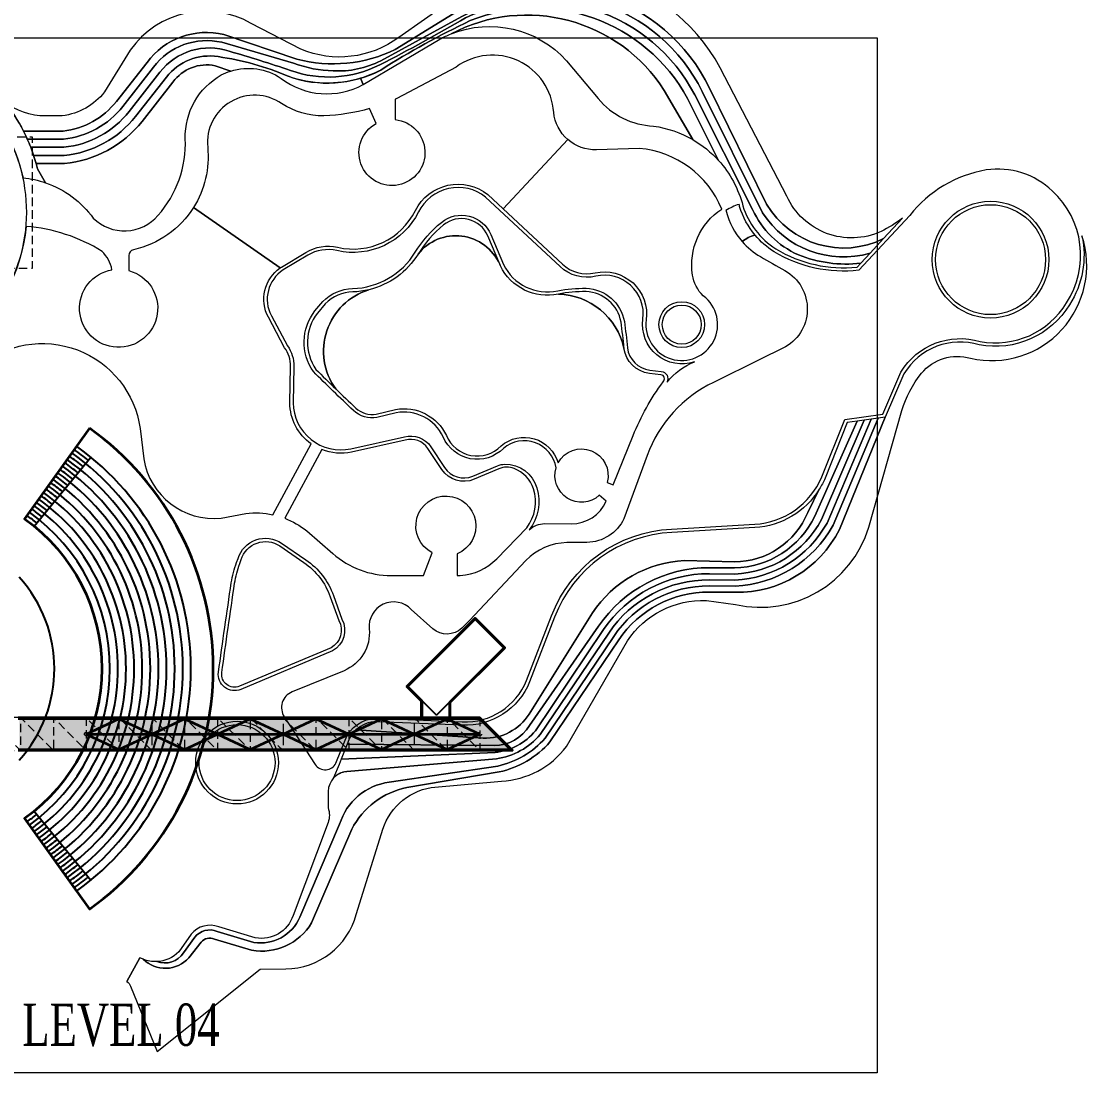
# Model space of a CAD drawing. Header units: inches. Extents: x -1373420 to 1275728, y -1279082 to 1370051.
# Drawn here: x -48233 to -41929, y -5665 to 554 of the extents above; entities that cross this region are included whole.
import ezdxf

# ---------------------------------------------------------------- set-up
doc = ezdxf.new("R2010")
doc.units = ezdxf.units.IN
doc.header["$LTSCALE"] = 100
doc.header["$MEASUREMENT"] = 0
doc.linetypes.add('DASHED', pattern=[0.75, 0.5, -0.25])
for name, color, linetype, lineweight in [('Building', 250, 'Continuous', 60), ('centerline', 250, 'DASHED', 5), ('WALL', 7, 'Continuous', 35)]:
    doc.layers.add(name, color=color, linetype=linetype, lineweight=lineweight)
doc.layers.add('HS', color=7, linetype='Continuous')
doc.layers.add('text', color=7, linetype='Continuous')
doc.styles.add('TNR', font='times.ttf', dxfattribs={"width": 0.7, "height": 10})

# ---------------------------------------------------------------- blocks, each defined once
blk = doc.blocks.new('A$Ccdfa7642')
blk.add_line((337.9, 2201.7), (721.3, 2738.9))
at = {"lineweight": 25}
for p, q in [((337.9, 2201.7), (644.7, 2631.5)), ((395.1, 2157.9), (729.6, 2566.4)), ((395.1, 473.5), (729.6, 65)), ((337.9, 429.7), (644.7, 0))]:
    blk.add_line(p, q, dxfattribs=at)
for radius, start, end in [(1568.5, 305.51925, 54.48075), (1592.5, 50.68819, 54.48075), (1616.5, 305.51925, 54.48075), (1496.5, 50.68819, 54.48075), (1520.5, 305.51925, 54.48075), (1544.5, 50.68819, 54.48075), (1424.5, 305.51925, 54.48075), (1448.5, 50.68819, 54.48075), (1472.5, 305.51925, 54.48075), (1328.5, 305.51925, 54.48075), (1352.5, 50.68819, 54.48075), (1376.5, 305.51925, 54.48075), (1400.5, 50.68819, 54.48075), (1256.5, 50.68819, 54.48075), (1280.5, 305.51925, 54.48075), (1304.5, 50.68819, 54.48075), (1184.5, 305.51925, 54.48075), (1208.5, 50.68819, 54.48075), (1232.5, 305.51925, 54.48075), (1112.5, 50.68819, 54.48075), (1136.5, 305.51925, 54.48075), (1160.5, 50.68819, 54.48075), (1112.5, 305.51925, 309.31181), (1160.5, 305.51925, 309.31181), (1208.5, 305.51925, 309.31181), (1256.5, 305.51925, 309.31181), (1304.5, 305.51925, 309.31181), (1352.5, 305.51925, 309.31181), (1400.5, 305.51925, 309.31181), (1448.5, 305.51925, 309.31181), (1496.5, 305.51925, 309.31181), (1544.5, 305.51925, 309.31181), (1592.5, 305.51925, 309.31181)]:
    blk.add_arc((-294.5, 1315.7), radius, start, end, dxfattribs=at)
at = {"layer": 'Building', "lineweight": 35, "flags": 128}
blk.add_lwpolyline([(721.3, 2738.9), (337.9, 2201.7, -0.242298), (794, 1315.7, -0.242298), (337.9, 429.7), (721.3, -107.4, 0.242298), (1454, 1315.7, 0.242298)], format="xyb", close=True, dxfattribs=at)
blk = doc.blocks.new('A$C6dcdb081')
at = {"lineweight": 15}
for p, q in [((4001.1, 1699.4), (3968.7, 1620)), ((2745.2, 414.6), (2822.7, 555.9))]:
    blk.add_line(p, q, dxfattribs=at)
for points in [[(6284.5, 5766.9, 0.457194), (4659.4, 6211.5), (4353.8, 6000, -0.266435), (3774, 5930.5), (3480.1, 6083.1, 0.387757), (2765.5, 5924.5), (2613.1, 5677.2, -0.199125), (2362.4, 5536.2), (2264.1, 5536.2, -0.183793), (2020.3, 5622.2, -0.049629), (2133.3, 5446.2), (2367.5, 5446.2, 0.20229), (2683.9, 5621.7), (2864.9, 5852.4, -0.299221), (3319.7, 6017.1), (3750.7, 5871.6, 0.178843), (4333.9, 5927.8), (4702.7, 6155.2, -0.435907), (6192.9, 5700.5), (6530.5, 5013, 0.391454), (7223.6, 4809.6), (7335.3, 4929.9, -0.043975), (7208.1, 4852, -0.416012), (6651.3, 5060.5)], [(2903, 5823.3, -0.298118), (3306.5, 5970.9), (3731.4, 5848.2, 0.089903), (3966.2, 5802.6, 0.134269), (4247.7, 5861.6), (4727.7, 6123.6, -0.428679), (6149.5, 5679.9), (6507.2, 4962, 0.330773), (7143.7, 4723.5), (7223.6, 4809.6, -0.391454), (6530.5, 5013), (6192.9, 5700.5, 0.435907), (4702.7, 6155.2), (4333.9, 5927.8, -0.178843), (3750.7, 5871.6), (3319.7, 6017.1, 0.299221), (2864.9, 5852.4), (2683.9, 5621.7, -0.20229), (2367.5, 5446.2), (2133.3, 5446.2, -0.012602), (2156.2, 5398.2), (2370, 5398.2, 0.203627), (2721.6, 5592.1)], [(2941.2, 5794.1, -0.320221), (3351.5, 5917.7, -0.012443), (3713.8, 5804.4, 0.205537), (4242.4, 5837.9, 0.015201), (4749.9, 6116.3, -0.402115), (6106.2, 5659.2), (6447.5, 4980.9, 0.179448), (6718.7, 4713.9, 0.124229), (7088.3, 4663.8), (7143.7, 4723.5, -0.330773), (6507.2, 4962), (6149.5, 5679.9, 0.428679), (4727.7, 6123.6), (4247.7, 5861.6, -0.134269), (3966.2, 5802.6, -0.089903), (3731.4, 5848.2), (3306.5, 5970.9, 0.298118), (2903, 5823.3), (2721.6, 5592.1, -0.203627), (2370, 5398.2), (2156.2, 5398.2, -0.012324), (2176.3, 5350.2), (2372.4, 5350.2, 0.20479), (2759.4, 5562.4)], [(2797.2, 5532.8), (2979.3, 5765, -0.272725), (3286.2, 5886, -0.065662), (3699.9, 5769.9, 0.208378), (4248, 5806.6, -0.031843), (4777.5, 6099, -0.381214), (6062.9, 5638.6), (6246.6, 5272.1, -0.12143), (6390.5, 5004.3, 0.177101), (6585.6, 4748.6, 0.16232), (7067.1, 4641.1), (7088.3, 4663.8, -0.124229), (6718.7, 4713.9, -0.179448), (6447.5, 4980.9), (6106.2, 5659.2, 0.402115), (4749.9, 6116.3, -0.015201), (4242.4, 5837.9, -0.205537), (3713.8, 5804.4, 0.012443), (3351.5, 5917.7, 0.320221), (2941.2, 5794.1), (2759.4, 5562.4, -0.20479), (2372.4, 5350.2), (2176.3, 5350.2, -0.012091), (2193.7, 5302.2), (2374.7, 5302.2, 0.205812)], [(4777.5, 6099, 0.031843), (4248, 5806.6, -0.047099), (4128.1, 5758.2), (4143.8, 5721.2), (4597.8, 5990, -0.029498), (4663.7, 6020.8, -0.390288), (5925.7, 5685.8), (6093.9, 5395.7, -0.077842), (6246.6, 5272.1), (6062.9, 5638.6, 0.381214)], [(4663.7, 6020.8, -0.312362), (5347.8, 5862.2), (5533.9, 5638.2, 0.211729), (5862.5, 5475.3, -0.097263), (6093.9, 5395.7), (5925.7, 5685.8, 0.390288)], [(1678.6, 6033), (1363.6, 6017.9, -0.007669), (1364.4, 5910.8, -0.30323), (2130.8, 5169.6, -0.058223), (2264.1, 5140), (2216.9, 5223.1, 0.007619), (2208.6, 5254.2, 0.011898), (2193.7, 5302.2, 0.012091), (2176.3, 5350.2, 0.012324), (2156.2, 5398.2, 0.012602), (2133.3, 5446.2, 0.047064), (2026.9, 5613.7, -0.041741), (1980.3, 5661.7, -0.137817), (1896.6, 5839.6, 0.338412)], [(2834.9, 5503.2), (3017.5, 5735.9, -0.293071), (3267.8, 5832), (3359.7, 5801, -0.22928), (3657.7, 5757.3, 0.295539), (4143.8, 5721.2), (4128.1, 5758.2, -0.159711), (3699.9, 5769.9, 0.065662), (3286.2, 5886, 0.272725), (2979.3, 5765), (2797.2, 5532.8, -0.205812), (2374.7, 5302.2), (2193.7, 5302.2, -0.011898), (2208.6, 5254.2), (2376.9, 5254.2, 0.206721)], [(4219.7, 5490.1), (4182, 5579.3, -0.060219), (3911.2, 5535.7, -0.145195), (3660.9, 5608.7, 0.639512), (3223.5, 5350.5, -0.167417), (3139.4, 4993.3), (3652.3, 4636.3, -0.009341), (3659.4, 4641.1), (3804.9, 4728.3, -0.193537), (3992.3, 4758.2, 0.345988), (4453, 4976, -0.478), (4881.4, 5070.1), (4971.5, 4986), (5353.9, 5396, -0.189959), (5271.1, 5556.3, 0.590933), (4694.1, 5824.8), (4342.3, 5638.7, -0.002037), (4333.8, 5634.8), (4333.8, 5513.3, -6.56023)], [(3091, 5400.4, -0.277585), (3303.6, 5777.7, -0.04399), (3359.7, 5801), (3267.8, 5832, 0.293071), (3017.5, 5735.9), (2834.9, 5503.2, -0.206721), (2376.9, 5254.2), (2208.6, 5254.2, -0.007619), (2216.9, 5223.1), (2264.1, 5140, -0.153087), (2546.8, 4930.3, 0.434565), (2929.4, 4947.2, 0.196696)], [(5777.7, 5343.5), (5523.9, 5335.2, -0.189959), (5353.9, 5396), (4971.5, 4986), (5322.4, 4658.6, 0.248709), (5515.7, 4606.6, -0.526705), (5818.5, 4328.3, 1.743185), (6155.9, 4471.1, -0.161819), (6092.8, 4594.1, -0.29284), (6265.5, 4984.6, 0.27991)], [(5257.5, 2577.4, -0.296596), (5968.6, 3091.3), (6460.5, 3120.2, 0.284055), (6858.3, 3399.6), (6993.7, 3740.5), (7218.2, 3771.7), (7325.7, 4019.8, -0.343362), (7794.4, 4200.6, 0.31044), (8306.4, 4429.3, 0.365841), (8221.9, 5091.1, 0.232447), (7830.1, 5215.6, 0.185421), (7378.5, 4946.9), (7076.7, 4622, -0.164836), (6575.1, 4731.6, -0.076678), (6463.2, 4829.9, 0.131375), (6386.7, 4792.1, 0.081037), (6494.8, 4703, 0.004258), (6638.8, 4620.8, -0.60421), (6626.6, 4160.7), (6495.1, 4095.9), (6216.9, 3959, 0.19547), (5823.7, 3526.3), (5686.6, 3152.3, -0.284145), (5467.5, 3012.7), (5349.4, 3011.1, 0.203004), (5106.6, 2904.5), (4773, 2550.9), (4727.1, 2505, -0.389991), (4556.3, 2502.1), (4428.3, 2616, 0.710499), (4179.4, 2500.8, -0.331748), (4030.4, 2253.7), (3722.7, 2128.1, 0.470693), (3676.7, 1981), (3860, 1699, 0.587243), (3982.7, 1707.3), (4036.1, 1842.8, -0.30618), (4224.2, 1971.8), (4730.3, 1950.9, 0.316758), (5110.1, 2195.5)], [(4451.7, 4728.6, -0.082926), (4606.4, 4905.6, -0.501255), (4899.4, 4833.3), (4973.8, 4657, 0.345495), (5294.8, 4500.6, -0.052415), (5463, 4515.9, -0.352652), (5689.2, 4319.1, -0.013713), (5706.8, 4163.6, 0.3438), (5839.9, 4032.2), (5907.7, 4024.3, -0.526716), (5941.6, 3960.1, -0.131783), (6104.4, 4081.5, -0.560728), (5799.1, 4334, 0.522018), (5520.6, 4587.2, -0.24928), (5308.8, 4644), (4868.3, 5055, 0.477135), (4470.9, 4967.1, -0.345988), (3987.9, 4738.7, 0.193537), (3815.2, 4711.2), (3669.9, 4624.1, 0.389682), (3600.4, 4353.6), (3696, 4175.1, -0.15976), (3733.4, 4053.6), (3729.6, 3838.9, 0.477592), (4070.5, 3566.6), (4387.2, 3636.5, -0.326681), (4543.3, 3578.8), (4625.5, 3454.8, 0.360429), (4792.6, 3404.4), (4937.8, 3465.7, -0.095146), (4982.1, 3475.1, -0.342392), (5170.4, 3334.9, -0.249091), (5126.4, 3086.3, -0.195992), (5218, 3123.9), (5375.8, 3122.9, 0.296774), (5582.4, 3255.5), (5541.1, 3291, -0.759789), (5284.9, 3453.8, 0.583191), (4973.6, 3568.9, -0.534035), (4617.6, 3636.5, 0.338555), (4338.7, 3779.6), (4225, 3751.6, -0.236358), (4086.5, 3792.9, -0.007855), (3848.8, 4023.3, -0.330316), (3858.1, 4381.5), (3904.5, 4437.6, -0.191933), (4081.1, 4514.2, 0.252111)], [(2657.3, 4625.2, 0.155932), (2598.7, 4734.2, 0.120917), (2148.8, 4881.3, -0.218911), (1750.4, 4185.2), (1866.3, 4049.3, -0.591804), (2823.6, 3686.2), (2845.7, 3507.8, 0.398886), (3303.7, 3155.9), (3450, 3183.5, -0.083127), (3608.6, 3176.4), (3836.1, 3595.5, -0.241666), (3709.6, 3839.1), (3713.4, 4054, 0.161452), (3678.9, 4164.5), (3582.8, 4344.2, -0.379422), (3652.3, 4636.3), (3139.4, 4993.3, -0.20001), (2784.9, 4743.9, 0.351675), (2756.7, 4708.8), (2756.7, 4620.6, -9.180606)], [(6371.3, 4998.9, 0.005503), (6367.8, 5012, 0.056888), (6290.2, 4976.6, -0.002232), (6292.1, 4971.5, 0.1182), (6386.7, 4792.1, -0.131375), (6463.2, 4829.9, -0.099479)], [(7511.2, 4685.1, -1), (8201.4, 4685.1, -1)], [(7511.2, 4685.1, -1), (8201.4, 4685.1, -1)], [(7531.2, 4685.1, -1), (8181.4, 4685.1, -1)], [(7531.2, 4685.1, -1), (8181.4, 4685.1, -1)], [(4619.1, 4890.2, 0.082926), (4468.7, 4718.1, -0.565833), (4951.8, 4657.7), (4881, 4825.5, 0.501255)], [(4102.9, 811.7), (4252.2, 1290.2, -0.295639), (4546.6, 1563.2), (4961.2, 1600.6, 0.222943), (5346.9, 1805.5), (5707.1, 2430.3, -0.257758), (6174.4, 2669.8), (6347.5, 2645, 0.392958), (7135.8, 3103.2), (7330.3, 3793.3, -0.082466), (7446.7, 4012.9, -0.300244), (7737.2, 4101.9, 0.584385), (8396.6, 4826.5, -0.200705), (8323.3, 4418.6, -0.31091), (7789.7, 4181.1, 0.343205), (7343.5, 4010.6), (7232.1, 3753.4), (6961.4, 3088.1, -0.288869), (6345.1, 2717.6), (6192.3, 2718.8, 0.251374), (5656.1, 2436.2), (5249.1, 1832.4, -0.161568), (4947.8, 1654.5), (4402.2, 1562.2, 0.227162), (4076.1, 1316.5), (3838.3, 761.4, -0.312734), (3483.6, 600.5), (3263.4, 666.4, 0.340169), (3184.7, 646.9), (3111.3, 554.6, -0.426203), (2842.5, 546.4, -0.028795), (2822.7, 555.9), (2745.2, 414.6, -0.14897), (2767.3, 387.4), (2925.5, 0), (3534.8, 487.4), (3685.7, 489.3, 0.334204)], [(5298.8, 4481, -0.345827), (4955.6, 4648.8), (4951.8, 4657.7, 0.565833), (4468.7, 4718.1, -0.198464), (4177, 4506.9, 0.513098), (3981.3, 3920.9, 0.003906), (4100.2, 3807.5, 0.235157), (4220.9, 3771.2), (4334.6, 3799.1, -0.339627), (4635.9, 3644.7, 0.534883), (4959.5, 3583, -0.547863), (5297.1, 3483.1, -0.888071), (5588, 3367.6), (5622.2, 3353.6), (5740.8, 3644.8, -0.06052), (5917.9, 3962.1, 0.66053), (5905.4, 4004.4), (5837.6, 4012.4, -0.344547), (5686.9, 4161.5, 0.343532)], [(4177, 4506.9, -0.05109), (4081.7, 4494.2, 0.190978), (3919.3, 4424.1), (3873.7, 4369, 0.328361), (3864.1, 4036.2, 0.003906), (3981.3, 3920.9, -0.513098)], [(5462.4, 4495.9, 0.052287), (5298.8, 4481, -0.343532), (5686.9, 4161.5, 0.013718), (5669.5, 4315.9, 0.351889)], [(6164.4, 4301.1, -1), (5893.6, 4301.1, -1)], [(6144.4, 4301.1, -1), (5913.6, 4301.1, -1)], [(4076.1, 1316.5, -0.227162), (4402.2, 1562.2), (4947.8, 1654.5, 0.161568), (5249.1, 1832.4), (5656.1, 2436.2, -0.251374), (6192.3, 2718.8), (6345.1, 2717.6, 0.288869), (6961.4, 3088.1), (7232.1, 3753.4), (7190.9, 3747.7), (6925.3, 3113.8, -0.260822), (6344.3, 2753.6), (6192.6, 2754.8, 0.251381), (5626.2, 2456.3), (5220.5, 1854.4, -0.160485), (4940.2, 1689.7), (4297.2, 1593.6, 0.295408), (4004.4, 1345.8), (3768.9, 794.8, -0.342261), (3497.3, 646.5), (3279.6, 711.6, 0.332065), (3147.2, 676.7), (3080.7, 584.4, -0.342683), (2922.4, 532.5, -0.107131), (2842.5, 546.4, 0.426203), (3111.3, 554.6), (3184.7, 646.9, -0.340169), (3263.4, 666.4), (3483.6, 600.5, 0.312734), (3838.3, 761.4)], [(4297.2, 1593.6), (4940.2, 1689.7, 0.160485), (5220.5, 1854.4), (5626.2, 2456.3, -0.251381), (6192.6, 2754.8), (6344.3, 2753.6, 0.260822), (6925.3, 3113.8), (7190.9, 3747.7), (7149.7, 3742), (6888.4, 3126.8, -0.261819), (6343.4, 2789.6), (6192.9, 2790.8, 0.251387), (5596.4, 2476.4), (5191.9, 1876.5, -0.18438), (4932.4, 1732.6), (4046.7, 1658.1, 0.387876), (3936.7, 1539.3), (3936.1, 1442.2, -0.178603), (3935.5, 1355.1), (3728.4, 805.3, -0.377411), (3505.3, 673.3), (3288.8, 738.1, 0.328291), (3125.6, 694.6), (3052.7, 591.2, -0.193874), (2922.4, 532.5, 0.342683), (3080.7, 584.4), (3147.2, 676.7, -0.332065), (3279.6, 711.6), (3497.3, 646.5, 0.342261), (3768.9, 794.8), (4004.4, 1345.8, -0.295408)], [(4932.4, 1732.6, 0.18438), (5191.9, 1876.5), (5596.4, 2476.4, -0.251387), (6192.9, 2790.8), (6343.4, 2789.6, 0.261819), (6888.4, 3126.8), (7149.7, 3742), (7108.5, 3736.3), (6855.5, 3147.9, -0.267695), (6342.5, 2825.6), (6193.2, 2826.8, 0.251393), (5566.5, 2496.5), (5163.4, 1898.6, -0.189951), (4924, 1768.8), (4013.4, 1730.7), (4001.1, 1699.4), (3968.7, 1620, -0.187145), (4046.7, 1658.1)], [(5163.4, 1898.6), (5566.5, 2496.5, -0.251393), (6193.2, 2826.8), (6342.5, 2825.6, 0.267695), (6855.5, 3147.9), (7108.5, 3736.3), (7067.3, 3730.6), (6816, 3167.1, -0.280663), (6341.5, 2861.6), (6193.5, 2862.8, 0.251374), (5536.7, 2516.7), (5128.6, 1928.9, -0.260804), (4918.5, 1811.3), (4048, 1818.5), (4013.4, 1730.7), (4924, 1768.8, 0.189951)], [(5128.6, 1928.9), (5536.7, 2516.7, -0.251374), (6193.5, 2862.8), (6341.5, 2861.6, 0.280663), (6816, 3167.1), (7067.3, 3730.6), (7008, 3722.3), (6876.8, 3392, -0.03816), (6842.8, 3326.8), (6774.3, 3189.2, -0.303192), (6340.5, 2897.6), (6044.5, 2904.7, 0.241123), (5500.8, 2595.2), (5125, 1997.2, -0.272609), (4853.9, 1854.8), (4100.8, 1902.9, 0.112541), (4054.7, 1835.5), (4048, 1818.5), (4918.5, 1811.3, 0.260804)], [(5036.6, 3449.6, 0.193075), (4947.3, 3448), (4800.4, 3386, -0.360453), (4608.8, 3443.7), (4526.7, 3567.7, 0.328005), (4392.2, 3617.1), (4074.8, 3547.1, -0.149697), (3899.4, 3561.2), (3679.2, 3155.6, -0.078644), (3809.5, 3080.8), (3964.6, 2945.9, 0.181448), (4309.4, 2816.5), (4500.4, 2816.5), (4551.8, 2951.8, -4.545049), (4700.7, 2945.4), (4700.7, 2816.5), (4718.3, 2816.5, 0.187047), (4933.7, 2915.9), (5111.2, 3099.4, 0.247991), (5151.4, 3328.8, 0.227387)], [(5125, 1997.2), (5500.8, 2595.2, -0.241123), (6044.5, 2904.7), (6340.5, 2897.6, 0.303192), (6774.3, 3189.2), (6842.8, 3326.8, -0.243409), (6461.7, 3100.2), (5969.7, 3071.3, 0.296629), (5276.1, 2570.2), (5128.7, 2188.2, -0.316871), (4729.5, 1930.9), (4223.9, 1951.8, 0.186526), (4100.8, 1902.9), (4853.9, 1854.8, 0.272609)], [(3287.2, 2244.8, -0.00239), (3363.3, 2773.7, -0.053783), (3394.7, 2894.1), (3403.5, 2917.2, -0.506385), (3661, 3008.1), (3804.3, 2910.3, -0.154863), (3967.6, 2698.3), (4018.3, 2558.8, -0.40496), (3962.1, 2370.6), (3419.5, 2143.1, -0.581159)], [(3307.1, 2242.1, -0.00239), (3383.1, 2770.8, -0.053783), (3413.4, 2887), (3422.4, 2910.8, -0.50778), (3649.7, 2991.5), (3793, 2893.9, -0.154809), (3948.8, 2691.4), (4000, 2550.7, -0.40534), (3953.3, 2388.5), (3411.7, 2161.5, -0.581159)], [(3152.6, 1709.7, -1), (3641.9, 1709.7, -1)], [(3172.6, 1709.7, -1), (3621.9, 1709.7, -1)]]:
    blk.add_lwpolyline(points, format="xyb", close=True, dxfattribs=at)
blk.add_lwpolyline([(1750.4, 4185.2, 0.662976), (1364.4, 5910.8, 0.007669)], format="xyb", dxfattribs=at)
at = {"linetype": 'DASHED', "lineweight": 15, "flags": 128}
for points in [[(1945.4, 5412), (2185.4, 5412), (2185.4, 4632), (1945.4, 4632)], [(1727.8, 1781.6), (5028.7, 1781.6), (4834.5, 1975.8), (1922, 1975.8)], [(1727.8, 1781.6), (5028.7, 1781.6), (4834.5, 1975.8), (1922, 1975.8)]]:
    blk.add_lwpolyline(points, close=True, dxfattribs=at)
blk.add_lwpolyline([(4834.5, 1975.8), (4834.5, 1781.6), (4640.3, 1975.8), (4640.3, 1781.6), (4446.2, 1975.8), (4446.2, 1781.6), (4252, 1975.8), (4252, 1781.6), (4057.8, 1975.8), (4057.8, 1781.6), (3863.7, 1975.8), (3863.7, 1781.6), (3669.5, 1975.8), (3669.5, 1781.6), (3475.3, 1975.8), (3475.3, 1781.6), (3281.2, 1975.8), (3281.2, 1781.6), (3087, 1975.8), (3087, 1781.6), (2892.8, 1975.8), (2892.8, 1781.6), (2698.7, 1975.8), (2698.7, 1781.6), (2504.5, 1975.8), (2504.5, 1781.6), (2310.3, 1975.8), (2310.3, 1781.6), (2116.2, 1975.8), (2116.2, 1781.6), (1922, 1975.8), (1922, 1781.6)], dxfattribs=at)
at = {"lineweight": 15}
blk.add_blockref('A$Ccdfa7642', (1802.6, 949.9), dxfattribs=at)

msp = doc.modelspace()

# ---------------------------------------------------------------- hatches: boundary and pattern name
at = {"layer": 'HS', "lineweight": 60, "true_color": 0xfeeab9}
h = msp.add_hatch(color=254, dxfattribs=at)
h.dxf.hatch_style = 1
h.paths.add_polyline_path([(-45522.18, -3571.56), (-48246.05, -3571.56), (-48246.05, -3753.14), (-45340.6, -3753.14)])

# ---------------------------------------------------------------- linework, layer by layer
msp.add_line((-48213.64, -2389.42), (-47830.2, -1852.23))
at = {"lineweight": 25}
msp.add_line((-48213.64, -2389.42), (-47906.89, -1959.67), dxfattribs=at)
at = {"lineweight": 0}
msp.add_lwpolyline([(-51600.88, 456.18), (-43168.33, 456.18), (-43168.33, -5665.44), (-51600.88, -5665.44)], close=True, dxfattribs=at)
at = {"lineweight": 25, "flags": 128}
msp.add_lwpolyline([(-47830.2, -1852.23), (-48213.64, -2389.42, -0.2422984), (-47757.52, -3275.4, -0.2422984), (-48213.64, -4161.37), (-47830.2, -4698.56, 0.2422984), (-47097.52, -3275.4, 0.2422984)], format="xyb", close=True, dxfattribs=at)
msp.add_arc((-48846.05, -3275.4), 808.53, 317.909689, 42.090311)
at = {"layer": 'Building', "lineweight": 25}
msp.add_line((-45776.95, -3550.62), (-45946.66, -3380.92), dxfattribs=at)
at = {"layer": 'Building', "lineweight": 30, "flags": 128}
for points in [[(-45695.59, -3564.25), (-45695.59, -3476.32), (-45371.07, -3151.81), (-45547.85, -2975.04), (-45953.73, -3380.92), (-45866.81, -3467.84), (-45866.81, -3564.25)], [(-45700.59, -3564.25), (-45700.59, -3474.25), (-45378.14, -3151.81), (-45547.85, -2982.11), (-45946.66, -3380.92), (-45861.81, -3465.77), (-45861.81, -3564.25)], [(-48251.05, -3759.43), (-45325.41, -3759.43), (-45519.58, -3565.26), (-48251.05, -3565.26)], [(-48251.05, -3753.14), (-45340.6, -3753.14), (-45522.18, -3571.56), (-48251.05, -3571.56)]]:
    msp.add_lwpolyline(points, dxfattribs=at)
at = {"layer": 'Building', "lineweight": 25, "flags": 128}
msp.add_lwpolyline([(-45776.95, -3550.62), (-45378.14, -3151.81), (-45547.85, -2982.11), (-45946.66, -3380.92)], dxfattribs=at)
at = {"layer": 'centerline'}
for centre in [(-47849.59, -3662.35), (-47461.26, -3662.35), (-47072.92, -3662.35), (-46684.59, -3662.35), (-46296.25, -3662.35), (-45907.91, -3662.35), (-45519.58, -3662.35), (-45519.58, -3662.35), (-45519.58, -3662.35)]:
    msp.add_circle(centre, 10, dxfattribs=at)
at = {"layer": 'WALL'}
for p, q in [((-47849.59, -3662.35), (-47655.43, -3571.56)), ((-47655.43, -3571.56), (-47461.26, -3662.35)), ((-47461.26, -3662.35), (-47267.09, -3571.56)), ((-47267.09, -3571.56), (-47072.92, -3662.35)), ((-47072.92, -3662.35), (-46878.75, -3571.56)), ((-46878.75, -3571.56), (-46684.59, -3662.35)), ((-46684.59, -3662.35), (-46490.42, -3571.56)), ((-46490.42, -3571.56), (-46296.25, -3662.35)), ((-46296.25, -3662.35), (-46102.08, -3571.56)), ((-46102.08, -3571.56), (-45907.91, -3662.35)), ((-45907.91, -3662.35), (-45713.74, -3571.56)), ((-45713.74, -3571.56), (-45519.58, -3662.35)), ((-47849.59, -3662.35), (-47461.26, -3662.35)), ((-47849.59, -3662.35), (-47655.43, -3753.14)), ((-47849.59, -3662.35), (-47461.26, -3662.35)), ((-47655.43, -3753.14), (-47461.26, -3662.35)), ((-47461.26, -3662.35), (-47072.92, -3662.35)), ((-47461.26, -3662.35), (-47267.09, -3753.14)), ((-47461.26, -3662.35), (-47072.92, -3662.35)), ((-47267.09, -3753.14), (-47072.92, -3662.35)), ((-47072.92, -3662.35), (-46684.59, -3662.35)), ((-47072.92, -3662.35), (-46878.75, -3753.14)), ((-47072.92, -3662.35), (-46684.59, -3662.35)), ((-46878.75, -3753.14), (-46684.59, -3662.35)), ((-46684.59, -3662.35), (-46296.25, -3662.35)), ((-46684.59, -3662.35), (-46490.42, -3753.14)), ((-46684.59, -3662.35), (-46296.25, -3662.35)), ((-46490.42, -3753.14), (-46296.25, -3662.35)), ((-46296.25, -3662.35), (-45907.91, -3662.35)), ((-46296.25, -3662.35), (-46102.08, -3753.14)), ((-46296.25, -3662.35), (-45907.91, -3662.35)), ((-46102.08, -3753.14), (-45907.91, -3662.35)), ((-45907.91, -3662.35), (-45519.58, -3662.35)), ((-45907.91, -3662.35), (-45713.74, -3753.14)), ((-45907.91, -3662.35), (-45519.58, -3662.35)), ((-45713.74, -3753.14), (-45519.58, -3662.35))]:
    msp.add_line(p, q, dxfattribs=at)

# ---------------------------------------------------------------- block references
msp.add_blockref('A$C6dcdb081', (-50354.09, -5541.02))

# ---------------------------------------------------------------- texts
at = {"layer": 'text', "insert": (-51576.02, -5256.66), "char_height": 250, "attachment_point": 1, "style": 'TNR'}
msp.add_mtext_dynamic_manual_height_columns('SCHEMATIC FLOOR PLAN, LEVEL 04', width=40740.2165, gutter_width=25, heights=[0], dxfattribs=at)

doc.saveas('drawing.dxf')
